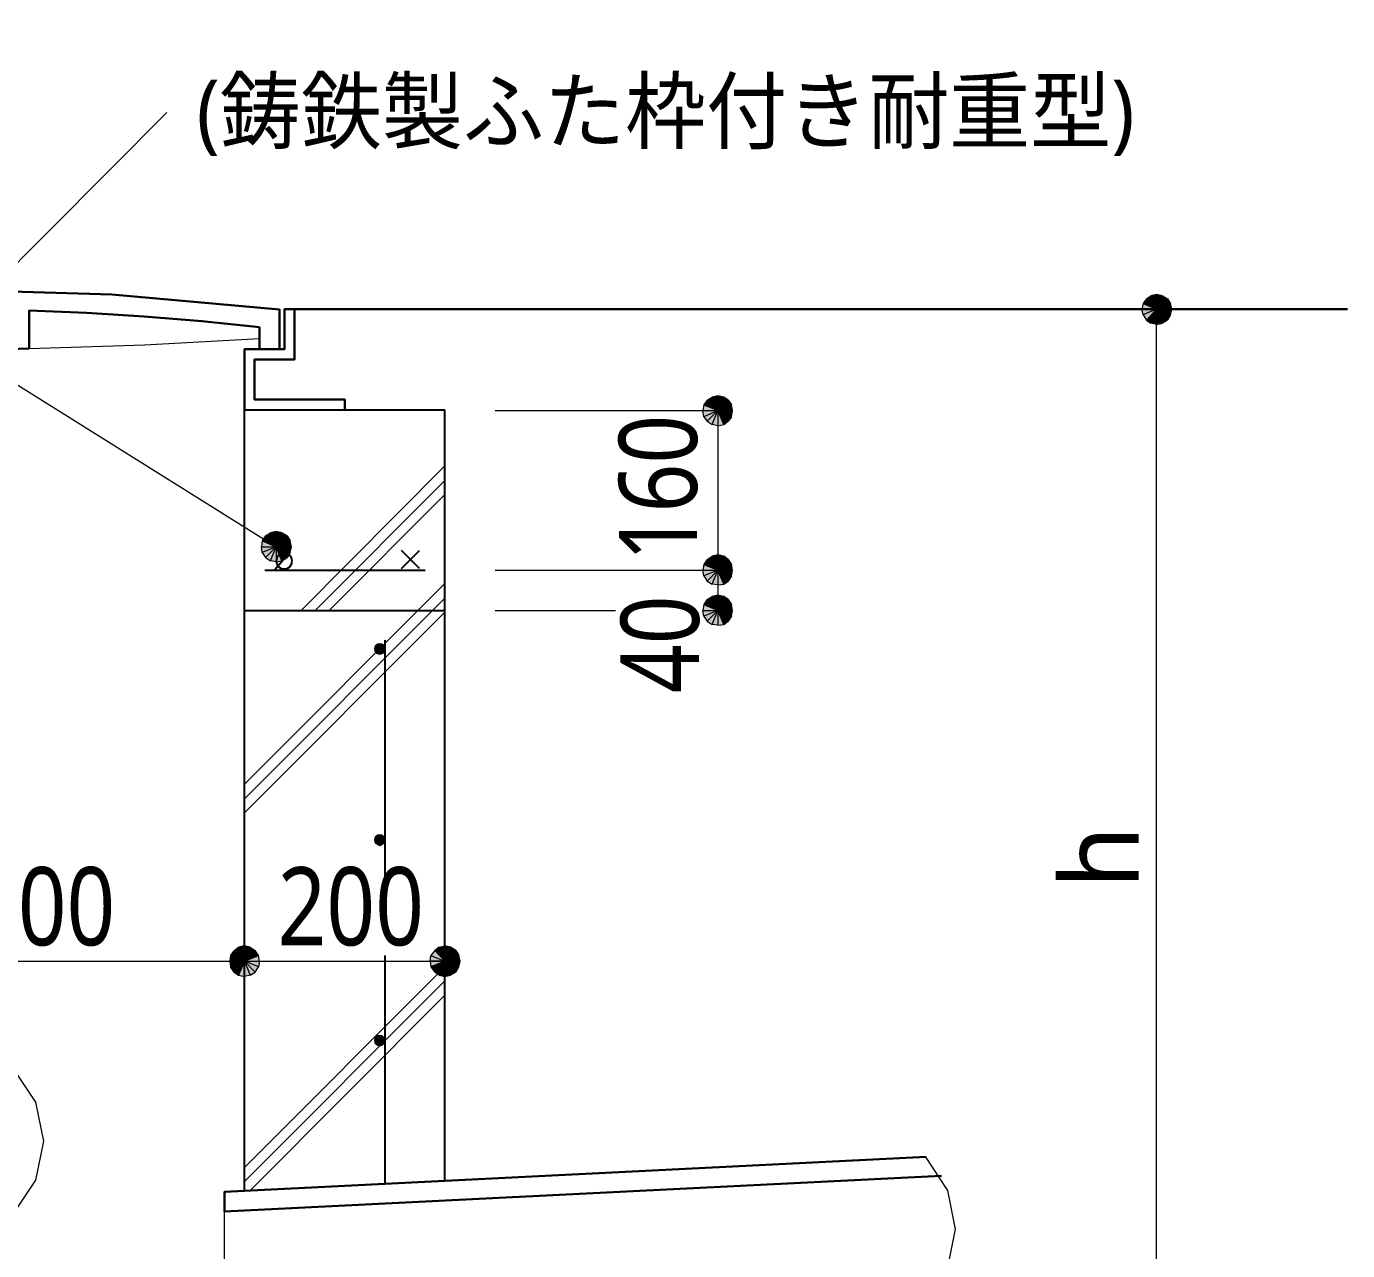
# Model space of a CAD drawing. Header units: millimetres. Extents: x 0 to 420, y 0 to 297.
# Drawn here: x 133.6 to 177.52, y 105.87 to 146.56 of the extents above; entities that cross this region are included whole.
import ezdxf
from ezdxf.enums import TextEntityAlignment as Align

# ---------------------------------------------------------------- set-up
doc = ezdxf.new("R2010")
doc.units = ezdxf.units.MM
doc.styles.add('kst32b', font='NotoSansJP-Variable.ttf')

msp = doc.modelspace()

# ---------------------------------------------------------------- hatches: boundary and pattern name
h = msp.add_hatch(color=7)
h.paths.add_polyline_path([(171.175, 137.647), (170.984, 137.604), (171.175, 137.16), (171.175, 137.647)])
h.paths.add_polyline_path([(170.984, 137.604), (171.175, 137.16), (170.836, 137.499), (170.984, 137.604)])
h.paths.add_polyline_path([(171.175, 137.16), (170.836, 137.499), (170.73, 137.35), (171.175, 137.16)])
for points in [[(171.365, 137.604), (171.175, 137.647), (171.175, 137.16), (171.365, 137.604)], [(156.782, 134.239), (156.591, 134.281), (156.591, 133.794), (156.782, 134.239)], [(142.092, 129.73), (141.901, 129.773), (141.901, 129.265), (142.092, 129.73)], [(156.782, 128.947), (156.591, 128.99), (156.591, 128.482), (156.782, 128.947)], [(156.782, 127.614), (156.591, 127.656), (156.591, 127.148), (156.782, 127.614)], [(140.377, 115.676), (140.356, 115.485), (140.843, 115.485), (140.377, 115.676)], [(147.976, 115.295), (148.019, 115.485), (147.511, 115.485), (147.976, 115.295)]]:
    msp.add_hatch(color=7).paths.add_polyline_path(points)
h = msp.add_hatch(color=7)
h.paths.add_polyline_path([(171.683, 137.16), (171.641, 137.35), (171.175, 137.16), (171.683, 137.16)])
h.paths.add_polyline_path([(171.641, 137.35), (171.175, 137.16), (171.535, 137.499), (171.641, 137.35)])
h.paths.add_polyline_path([(171.175, 137.16), (171.535, 137.499), (171.365, 137.604), (171.175, 137.16)])
h = msp.add_hatch(color=7)
h.paths.add_polyline_path([(170.73, 137.35), (170.688, 137.16), (171.175, 137.16), (170.73, 137.35)])
h.paths.add_polyline_path([(170.688, 137.16), (171.175, 137.16), (170.73, 136.969), (170.688, 137.16)])
h.paths.add_polyline_path([(171.175, 137.16), (170.73, 136.969), (170.836, 136.8), (171.175, 137.16)])
h = msp.add_hatch(color=7)
h.paths.add_polyline_path([(170.836, 136.8), (170.984, 136.694), (171.175, 137.16), (170.836, 136.8)])
h.paths.add_polyline_path([(170.984, 136.694), (171.175, 137.16), (171.175, 136.652), (170.984, 136.694)])
h.paths.add_polyline_path([(171.175, 137.16), (171.175, 136.652), (171.365, 136.694), (171.175, 137.16)])
h = msp.add_hatch(color=7)
h.paths.add_polyline_path([(171.365, 136.694), (171.535, 136.8), (171.175, 137.16), (171.365, 136.694)])
h.paths.add_polyline_path([(171.535, 136.8), (171.175, 137.16), (171.641, 136.969), (171.535, 136.8)])
h.paths.add_polyline_path([(171.175, 137.16), (171.641, 136.969), (171.683, 137.16), (171.175, 137.16)])
h = msp.add_hatch(color=7)
h.paths.add_polyline_path([(156.125, 133.985), (156.083, 133.794), (156.591, 133.794), (156.125, 133.985)])
h.paths.add_polyline_path([(156.083, 133.794), (156.591, 133.794), (156.125, 133.583), (156.083, 133.794)])
h.paths.add_polyline_path([(156.591, 133.794), (156.125, 133.583), (156.231, 133.435), (156.591, 133.794)])
h = msp.add_hatch(color=7)
h.paths.add_polyline_path([(156.591, 134.281), (156.401, 134.239), (156.591, 133.794), (156.591, 134.281)])
h.paths.add_polyline_path([(156.401, 134.239), (156.591, 133.794), (156.231, 134.133), (156.401, 134.239)])
h.paths.add_polyline_path([(156.591, 133.794), (156.231, 134.133), (156.125, 133.985), (156.591, 133.794)])
h = msp.add_hatch(color=7)
h.paths.add_polyline_path([(157.078, 133.794), (157.036, 133.985), (156.591, 133.794), (157.078, 133.794)])
h.paths.add_polyline_path([(157.036, 133.985), (156.591, 133.794), (156.93, 134.133), (157.036, 133.985)])
h.paths.add_polyline_path([(156.591, 133.794), (156.93, 134.133), (156.782, 134.239), (156.591, 133.794)])
h = msp.add_hatch(color=7)
h.paths.add_polyline_path([(156.231, 133.435), (156.401, 133.329), (156.591, 133.794), (156.231, 133.435)])
h.paths.add_polyline_path([(156.401, 133.329), (156.591, 133.794), (156.591, 133.286), (156.401, 133.329)])
h.paths.add_polyline_path([(156.591, 133.794), (156.591, 133.286), (156.782, 133.329), (156.591, 133.794)])
h = msp.add_hatch(color=7)
h.paths.add_polyline_path([(156.782, 133.329), (156.93, 133.435), (156.591, 133.794), (156.782, 133.329)])
h.paths.add_polyline_path([(156.93, 133.435), (156.591, 133.794), (157.036, 133.583), (156.93, 133.435)])
h.paths.add_polyline_path([(156.591, 133.794), (157.036, 133.583), (157.078, 133.794), (156.591, 133.794)])
h = msp.add_hatch(color=7)
h.paths.add_polyline_path([(141.901, 129.773), (141.711, 129.73), (141.901, 129.265), (141.901, 129.773)])
h.paths.add_polyline_path([(141.711, 129.73), (141.901, 129.265), (141.542, 129.625), (141.711, 129.73)])
h.paths.add_polyline_path([(141.901, 129.265), (141.542, 129.625), (141.436, 129.455), (141.901, 129.265)])
h = msp.add_hatch(color=7)
h.paths.add_polyline_path([(142.409, 129.265), (142.367, 129.455), (141.901, 129.265), (142.409, 129.265)])
h.paths.add_polyline_path([(142.367, 129.455), (141.901, 129.265), (142.261, 129.625), (142.367, 129.455)])
h.paths.add_polyline_path([(141.901, 129.265), (142.261, 129.625), (142.092, 129.73), (141.901, 129.265)])
h = msp.add_hatch(color=7)
h.paths.add_polyline_path([(141.436, 129.455), (141.415, 129.265), (141.901, 129.265), (141.436, 129.455)])
h.paths.add_polyline_path([(141.415, 129.265), (141.901, 129.265), (141.436, 129.074), (141.415, 129.265)])
h.paths.add_polyline_path([(141.901, 129.265), (141.436, 129.074), (141.542, 128.905), (141.901, 129.265)])
h = msp.add_hatch(color=7)
h.paths.add_polyline_path([(141.542, 128.905), (141.711, 128.799), (141.901, 129.265), (141.542, 128.905)])
h.paths.add_polyline_path([(141.711, 128.799), (141.901, 129.265), (141.901, 128.757), (141.711, 128.799)])
h.paths.add_polyline_path([(141.901, 129.265), (141.901, 128.757), (142.092, 128.799), (141.901, 129.265)])
h = msp.add_hatch(color=7)
h.paths.add_polyline_path([(142.092, 128.799), (142.261, 128.905), (141.901, 129.265), (142.092, 128.799)])
h.paths.add_polyline_path([(142.261, 128.905), (141.901, 129.265), (142.367, 129.074), (142.261, 128.905)])
h.paths.add_polyline_path([(141.901, 129.265), (142.367, 129.074), (142.409, 129.265), (141.901, 129.265)])
h = msp.add_hatch(color=7)
h.paths.add_polyline_path([(156.591, 128.99), (156.401, 128.947), (156.591, 128.482), (156.591, 128.99)])
h.paths.add_polyline_path([(156.401, 128.947), (156.591, 128.482), (156.231, 128.842), (156.401, 128.947)])
h.paths.add_polyline_path([(156.591, 128.482), (156.231, 128.842), (156.125, 128.672), (156.591, 128.482)])
h = msp.add_hatch(color=7)
h.paths.add_polyline_path([(157.078, 128.482), (157.036, 128.672), (156.591, 128.482), (157.078, 128.482)])
h.paths.add_polyline_path([(157.036, 128.672), (156.591, 128.482), (156.93, 128.842), (157.036, 128.672)])
h.paths.add_polyline_path([(156.591, 128.482), (156.93, 128.842), (156.782, 128.947), (156.591, 128.482)])
h = msp.add_hatch(color=7)
h.paths.add_polyline_path([(156.125, 128.672), (156.083, 128.482), (156.591, 128.482), (156.125, 128.672)])
h.paths.add_polyline_path([(156.083, 128.482), (156.591, 128.482), (156.125, 128.291), (156.083, 128.482)])
h.paths.add_polyline_path([(156.591, 128.482), (156.125, 128.291), (156.231, 128.122), (156.591, 128.482)])
h = msp.add_hatch(color=7)
h.paths.add_polyline_path([(156.231, 128.122), (156.401, 128.016), (156.591, 128.482), (156.231, 128.122)])
h.paths.add_polyline_path([(156.401, 128.016), (156.591, 128.482), (156.591, 127.995), (156.401, 128.016)])
h.paths.add_polyline_path([(156.591, 128.482), (156.591, 127.995), (156.782, 128.016), (156.591, 128.482)])
h = msp.add_hatch(color=7)
h.paths.add_polyline_path([(156.782, 128.016), (156.93, 128.122), (156.591, 128.482), (156.782, 128.016)])
h.paths.add_polyline_path([(156.93, 128.122), (156.591, 128.482), (157.036, 128.291), (156.93, 128.122)])
h.paths.add_polyline_path([(156.591, 128.482), (157.036, 128.291), (157.078, 128.482), (156.591, 128.482)])
h = msp.add_hatch(color=7)
h.paths.add_polyline_path([(156.591, 127.656), (156.401, 127.614), (156.591, 127.148), (156.591, 127.656)])
h.paths.add_polyline_path([(156.401, 127.614), (156.591, 127.148), (156.231, 127.508), (156.401, 127.614)])
h.paths.add_polyline_path([(156.591, 127.148), (156.231, 127.508), (156.125, 127.339), (156.591, 127.148)])
h = msp.add_hatch(color=7)
h.paths.add_polyline_path([(157.078, 127.148), (157.036, 127.339), (156.591, 127.148), (157.078, 127.148)])
h.paths.add_polyline_path([(157.036, 127.339), (156.591, 127.148), (156.93, 127.508), (157.036, 127.339)])
h.paths.add_polyline_path([(156.591, 127.148), (156.93, 127.508), (156.782, 127.614), (156.591, 127.148)])
h = msp.add_hatch(color=7)
h.paths.add_polyline_path([(156.125, 127.339), (156.083, 127.148), (156.591, 127.148), (156.125, 127.339)])
h.paths.add_polyline_path([(156.083, 127.148), (156.591, 127.148), (156.125, 126.958), (156.083, 127.148)])
h.paths.add_polyline_path([(156.591, 127.148), (156.125, 126.958), (156.231, 126.788), (156.591, 127.148)])
h = msp.add_hatch(color=7)
h.paths.add_polyline_path([(156.231, 126.788), (156.401, 126.683), (156.591, 127.148), (156.231, 126.788)])
h.paths.add_polyline_path([(156.401, 126.683), (156.591, 127.148), (156.591, 126.661), (156.401, 126.683)])
h.paths.add_polyline_path([(156.591, 127.148), (156.591, 126.661), (156.782, 126.683), (156.591, 127.148)])
h = msp.add_hatch(color=7)
h.paths.add_polyline_path([(156.782, 126.683), (156.93, 126.788), (156.591, 127.148), (156.782, 126.683)])
h.paths.add_polyline_path([(156.93, 126.788), (156.591, 127.148), (157.036, 126.958), (156.93, 126.788)])
h.paths.add_polyline_path([(156.591, 127.148), (157.036, 126.958), (157.078, 127.148), (156.591, 127.148)])
h = msp.add_hatch(color=7)
h.paths.add_polyline_path([(145.225, 125.963), (145.182, 125.857), (145.352, 125.857), (145.225, 125.963)])
h.paths.add_polyline_path([(145.182, 125.857), (145.352, 125.857), (145.225, 125.73), (145.182, 125.857)])
h.paths.add_polyline_path([(145.352, 125.857), (145.225, 125.73), (145.352, 125.688), (145.352, 125.857)])
h = msp.add_hatch(color=7)
h.paths.add_polyline_path([(145.521, 125.857), (145.457, 125.963), (145.352, 125.857), (145.521, 125.857)])
h.paths.add_polyline_path([(145.457, 125.963), (145.352, 125.857), (145.352, 126.005), (145.457, 125.963)])
h.paths.add_polyline_path([(145.352, 125.857), (145.352, 126.005), (145.225, 125.963), (145.352, 125.857)])
h = msp.add_hatch(color=7)
h.paths.add_polyline_path([(145.352, 125.688), (145.457, 125.73), (145.352, 125.857), (145.352, 125.688)])
h.paths.add_polyline_path([(145.457, 125.73), (145.352, 125.857), (145.521, 125.857), (145.457, 125.73)])
h = msp.add_hatch(color=7)
h.paths.add_polyline_path([(145.225, 119.634), (145.182, 119.507), (145.352, 119.507), (145.225, 119.634)])
h.paths.add_polyline_path([(145.182, 119.507), (145.352, 119.507), (145.225, 119.401), (145.182, 119.507)])
h.paths.add_polyline_path([(145.352, 119.507), (145.225, 119.401), (145.352, 119.338), (145.352, 119.507)])
h = msp.add_hatch(color=7)
h.paths.add_polyline_path([(145.521, 119.507), (145.457, 119.634), (145.352, 119.507), (145.521, 119.507)])
h.paths.add_polyline_path([(145.457, 119.634), (145.352, 119.507), (145.352, 119.676), (145.457, 119.634)])
h.paths.add_polyline_path([(145.352, 119.507), (145.352, 119.676), (145.225, 119.634), (145.352, 119.507)])
h = msp.add_hatch(color=7)
h.paths.add_polyline_path([(145.352, 119.338), (145.457, 119.401), (145.352, 119.507), (145.352, 119.338)])
h.paths.add_polyline_path([(145.457, 119.401), (145.352, 119.507), (145.521, 119.507), (145.457, 119.401)])
h = msp.add_hatch(color=7)
h.paths.add_polyline_path([(140.843, 115.993), (140.653, 115.951), (140.843, 115.485), (140.843, 115.993)])
h.paths.add_polyline_path([(140.653, 115.951), (140.843, 115.485), (140.504, 115.845), (140.653, 115.951)])
h.paths.add_polyline_path([(140.843, 115.485), (140.504, 115.845), (140.377, 115.676), (140.843, 115.485)])
h = msp.add_hatch(color=7)
h.paths.add_polyline_path([(141.309, 115.676), (141.203, 115.845), (140.843, 115.485), (141.309, 115.676)])
h.paths.add_polyline_path([(141.203, 115.845), (140.843, 115.485), (141.034, 115.951), (141.203, 115.845)])
h.paths.add_polyline_path([(140.843, 115.485), (141.034, 115.951), (140.843, 115.993), (140.843, 115.485)])
h = msp.add_hatch(color=7)
h.paths.add_polyline_path([(147.701, 115.951), (147.511, 115.993), (147.511, 115.485), (147.701, 115.951)])
h.paths.add_polyline_path([(147.511, 115.993), (147.511, 115.485), (147.32, 115.951), (147.511, 115.993)])
h.paths.add_polyline_path([(147.511, 115.485), (147.32, 115.951), (147.172, 115.845), (147.511, 115.485)])
h = msp.add_hatch(color=7)
h.paths.add_polyline_path([(141.203, 115.125), (141.309, 115.295), (140.843, 115.485), (141.203, 115.125)])
h.paths.add_polyline_path([(141.309, 115.295), (140.843, 115.485), (141.351, 115.485), (141.309, 115.295)])
h.paths.add_polyline_path([(140.843, 115.485), (141.351, 115.485), (141.309, 115.676), (140.843, 115.485)])
h = msp.add_hatch(color=7)
h.paths.add_polyline_path([(147.172, 115.845), (147.045, 115.676), (147.511, 115.485), (147.172, 115.845)])
h.paths.add_polyline_path([(147.045, 115.676), (147.511, 115.485), (147.024, 115.485), (147.045, 115.676)])
h.paths.add_polyline_path([(147.511, 115.485), (147.024, 115.485), (147.045, 115.295), (147.511, 115.485)])
h = msp.add_hatch(color=7)
h.paths.add_polyline_path([(148.019, 115.485), (147.976, 115.676), (147.511, 115.485), (148.019, 115.485)])
h.paths.add_polyline_path([(147.976, 115.676), (147.511, 115.485), (147.87, 115.845), (147.976, 115.676)])
h.paths.add_polyline_path([(147.511, 115.485), (147.87, 115.845), (147.701, 115.951), (147.511, 115.485)])
h = msp.add_hatch(color=7)
h.paths.add_polyline_path([(140.356, 115.485), (140.377, 115.295), (140.843, 115.485), (140.356, 115.485)])
h.paths.add_polyline_path([(140.377, 115.295), (140.843, 115.485), (140.504, 115.125), (140.377, 115.295)])
h.paths.add_polyline_path([(140.843, 115.485), (140.504, 115.125), (140.653, 115.02), (140.843, 115.485)])
h = msp.add_hatch(color=7)
h.paths.add_polyline_path([(140.653, 115.02), (140.843, 114.977), (140.843, 115.485), (140.653, 115.02)])
h.paths.add_polyline_path([(140.843, 114.977), (140.843, 115.485), (141.034, 115.02), (140.843, 114.977)])
h.paths.add_polyline_path([(140.843, 115.485), (141.034, 115.02), (141.203, 115.125), (140.843, 115.485)])
h = msp.add_hatch(color=7)
h.paths.add_polyline_path([(147.045, 115.295), (147.172, 115.125), (147.511, 115.485), (147.045, 115.295)])
h.paths.add_polyline_path([(147.172, 115.125), (147.511, 115.485), (147.32, 115.02), (147.172, 115.125)])
h.paths.add_polyline_path([(147.511, 115.485), (147.32, 115.02), (147.511, 114.977), (147.511, 115.485)])
h = msp.add_hatch(color=7)
h.paths.add_polyline_path([(147.511, 114.977), (147.701, 115.02), (147.511, 115.485), (147.511, 114.977)])
h.paths.add_polyline_path([(147.701, 115.02), (147.511, 115.485), (147.87, 115.125), (147.701, 115.02)])
h.paths.add_polyline_path([(147.511, 115.485), (147.87, 115.125), (147.976, 115.295), (147.511, 115.485)])
h = msp.add_hatch(color=7)
h.paths.add_polyline_path([(145.225, 112.966), (145.182, 112.839), (145.352, 112.839), (145.225, 112.966)])
h.paths.add_polyline_path([(145.182, 112.839), (145.352, 112.839), (145.225, 112.734), (145.182, 112.839)])
h.paths.add_polyline_path([(145.352, 112.839), (145.225, 112.734), (145.352, 112.691), (145.352, 112.839)])
h = msp.add_hatch(color=7)
h.paths.add_polyline_path([(145.521, 112.839), (145.457, 112.966), (145.352, 112.839), (145.521, 112.839)])
h.paths.add_polyline_path([(145.457, 112.966), (145.352, 112.839), (145.352, 113.009), (145.457, 112.966)])
h.paths.add_polyline_path([(145.352, 112.839), (145.352, 113.009), (145.225, 112.966), (145.352, 112.839)])
h = msp.add_hatch(color=7)
h.paths.add_polyline_path([(145.352, 112.691), (145.457, 112.734), (145.352, 112.839), (145.352, 112.691)])
h.paths.add_polyline_path([(145.457, 112.734), (145.352, 112.839), (145.521, 112.839), (145.457, 112.734)])

# ---------------------------------------------------------------- linework, layer by layer
at = {"lineweight": 13}
for points in [[(87.567, 129.265), (114.258, 146.558), (141.901, 129.265)], [(132.376, 137.795), (138.261, 143.7)], [(163.28, 99.145), (171.175, 99.145), (171.175, 137.16)], [(133.689, 135.848), (137.52, 135.975), (141.351, 136.186)], [(149.183, 133.794), (156.591, 133.794)], [(156.591, 133.794), (156.591, 128.482), (156.591, 127.148)], [(142.727, 127.148), (147.511, 131.953)], [(143.193, 127.148), (147.511, 131.466)], [(143.658, 127.148), (147.511, 131)], [(149.183, 128.482), (156.591, 128.482)], [(140.843, 121.37), (147.511, 128.037)], [(140.843, 120.883), (147.511, 127.55)], [(140.843, 120.417), (147.511, 127.085)], [(149.183, 127.148), (153.183, 127.148)], [(75.861, 115.485), (82.508, 115.485), (114.173, 115.485), (120.841, 115.485), (140.843, 115.485), (147.511, 115.485)], [(140.843, 108.627), (147.511, 115.295)], [(140.843, 108.162), (147.511, 114.829)], [(141.034, 107.865), (147.511, 114.363)], [(163.489, 104.171), (164.237, 105.301), (164.486, 106.585), (164.237, 107.869), (163.489, 108.998)], [(140.187, 98.827), (140.187, 107.167)]]:
    msp.add_lwpolyline(points, dxfattribs=at)
at = {"lineweight": 30}
for points in [[(142.008, 137.149), (136.432, 137.649), (130.842, 137.816), (125.251, 137.649), (119.676, 137.149)], [(141.344, 136.566), (139.431, 136.763), (137.514, 136.921), (135.595, 137.039), (133.673, 137.117)], [(133.689, 135.848), (133.689, 137.118)], [(144.187, 133.816), (144.187, 134.154), (141.182, 134.154), (141.182, 135.488), (142.515, 135.488), (142.515, 137.16), (142.177, 137.16), (142.177, 135.826), (140.843, 135.826), (140.843, 133.816)], [(142.007, 135.826), (142.007, 137.16)], [(142.515, 137.16), (177.525, 137.16)], [(141.351, 135.826), (141.351, 136.567)], [(133.011, 135.826), (133.689, 135.848)], [(163.512, 108.987), (140.187, 107.823), (140.187, 107.167), (164.021, 108.352)]]:
    msp.add_lwpolyline(points, dxfattribs=at)
at = {"lineweight": 0}
for points in [[(171.175, 137.16), (170.836, 137.499), (170.73, 137.35)], [(170.984, 137.604), (171.175, 137.16), (170.836, 137.499)], [(171.175, 137.647), (170.984, 137.604), (171.175, 137.16)], [(171.365, 137.604), (171.175, 137.647), (171.175, 137.16)], [(171.175, 137.16), (171.535, 137.499), (171.365, 137.604)], [(171.641, 137.35), (171.175, 137.16), (171.535, 137.499)], [(170.73, 137.35), (170.688, 137.16), (171.175, 137.16)], [(170.688, 137.16), (171.175, 137.16), (170.73, 136.969)], [(171.175, 137.16), (170.73, 136.969), (170.836, 136.8)], [(170.836, 136.8), (170.984, 136.694), (171.175, 137.16)], [(170.984, 136.694), (171.175, 137.16), (171.175, 136.652)], [(171.683, 137.16), (171.641, 137.35), (171.175, 137.16)], [(171.175, 137.16), (171.175, 136.652), (171.365, 136.694)], [(171.365, 136.694), (171.535, 136.8), (171.175, 137.16)], [(171.535, 136.8), (171.175, 137.16), (171.641, 136.969)], [(171.175, 137.16), (171.641, 136.969), (171.683, 137.16)], [(156.125, 133.985), (156.083, 133.794), (156.591, 133.794)], [(156.591, 133.794), (156.231, 134.133), (156.125, 133.985)], [(156.401, 134.239), (156.591, 133.794), (156.231, 134.133)], [(156.591, 134.281), (156.401, 134.239), (156.591, 133.794)], [(156.782, 134.239), (156.591, 134.281), (156.591, 133.794)], [(156.591, 133.794), (156.93, 134.133), (156.782, 134.239)], [(157.036, 133.985), (156.591, 133.794), (156.93, 134.133)], [(157.078, 133.794), (157.036, 133.985), (156.591, 133.794)], [(156.083, 133.794), (156.591, 133.794), (156.125, 133.583)], [(156.591, 133.794), (156.125, 133.583), (156.231, 133.435)], [(156.231, 133.435), (156.401, 133.329), (156.591, 133.794)], [(156.401, 133.329), (156.591, 133.794), (156.591, 133.286)], [(156.591, 133.794), (156.591, 133.286), (156.782, 133.329)], [(156.782, 133.329), (156.93, 133.435), (156.591, 133.794)], [(156.93, 133.435), (156.591, 133.794), (157.036, 133.583)], [(156.591, 133.794), (157.036, 133.583), (157.078, 133.794)], [(141.901, 129.265), (141.542, 129.625), (141.436, 129.455)], [(141.711, 129.73), (141.901, 129.265), (141.542, 129.625)], [(141.901, 129.773), (141.711, 129.73), (141.901, 129.265)], [(142.092, 129.73), (141.901, 129.773), (141.901, 129.265)], [(141.901, 129.265), (142.261, 129.625), (142.092, 129.73)], [(142.367, 129.455), (141.901, 129.265), (142.261, 129.625)], [(141.436, 129.455), (141.415, 129.265), (141.901, 129.265)], [(141.415, 129.265), (141.901, 129.265), (141.436, 129.074)], [(141.901, 129.265), (141.436, 129.074), (141.542, 128.905)], [(141.542, 128.905), (141.711, 128.799), (141.901, 129.265)], [(141.711, 128.799), (141.901, 129.265), (141.901, 128.757)], [(142.409, 129.265), (142.367, 129.455), (141.901, 129.265)], [(141.901, 129.265), (141.901, 128.757), (142.092, 128.799)], [(142.092, 128.799), (142.261, 128.905), (141.901, 129.265)], [(142.261, 128.905), (141.901, 129.265), (142.367, 129.074)], [(141.901, 129.265), (142.367, 129.074), (142.409, 129.265)], [(156.591, 128.482), (156.231, 128.842), (156.125, 128.672)], [(156.401, 128.947), (156.591, 128.482), (156.231, 128.842)], [(156.591, 128.99), (156.401, 128.947), (156.591, 128.482)], [(156.782, 128.947), (156.591, 128.99), (156.591, 128.482)], [(156.591, 128.482), (156.93, 128.842), (156.782, 128.947)], [(157.036, 128.672), (156.591, 128.482), (156.93, 128.842)], [(156.125, 128.672), (156.083, 128.482), (156.591, 128.482)], [(156.083, 128.482), (156.591, 128.482), (156.125, 128.291)], [(156.591, 128.482), (156.125, 128.291), (156.231, 128.122)], [(156.231, 128.122), (156.401, 128.016), (156.591, 128.482)], [(156.401, 128.016), (156.591, 128.482), (156.591, 127.995)], [(157.078, 128.482), (157.036, 128.672), (156.591, 128.482)], [(156.591, 128.482), (156.591, 127.995), (156.782, 128.016)], [(156.782, 128.016), (156.93, 128.122), (156.591, 128.482)], [(156.93, 128.122), (156.591, 128.482), (157.036, 128.291)], [(156.591, 128.482), (157.036, 128.291), (157.078, 128.482)], [(156.591, 127.148), (156.231, 127.508), (156.125, 127.339)], [(156.401, 127.614), (156.591, 127.148), (156.231, 127.508)], [(156.591, 127.656), (156.401, 127.614), (156.591, 127.148)], [(156.782, 127.614), (156.591, 127.656), (156.591, 127.148)], [(156.591, 127.148), (156.93, 127.508), (156.782, 127.614)], [(157.036, 127.339), (156.591, 127.148), (156.93, 127.508)], [(156.125, 127.339), (156.083, 127.148), (156.591, 127.148)], [(156.083, 127.148), (156.591, 127.148), (156.125, 126.958)], [(156.591, 127.148), (156.125, 126.958), (156.231, 126.788)], [(156.231, 126.788), (156.401, 126.683), (156.591, 127.148)], [(156.401, 126.683), (156.591, 127.148), (156.591, 126.661)], [(157.078, 127.148), (157.036, 127.339), (156.591, 127.148)], [(156.591, 127.148), (156.591, 126.661), (156.782, 126.683)], [(156.782, 126.683), (156.93, 126.788), (156.591, 127.148)], [(156.93, 126.788), (156.591, 127.148), (157.036, 126.958)], [(156.591, 127.148), (157.036, 126.958), (157.078, 127.148)], [(145.225, 125.963), (145.182, 125.857), (145.352, 125.857)], [(145.182, 125.857), (145.352, 125.857), (145.225, 125.73)], [(145.352, 125.857), (145.352, 126.005), (145.225, 125.963)], [(145.352, 125.857), (145.225, 125.73), (145.352, 125.688)], [(145.457, 125.963), (145.352, 125.857), (145.352, 126.005)], [(145.521, 125.857), (145.457, 125.963), (145.352, 125.857)], [(145.352, 125.688), (145.457, 125.73), (145.352, 125.857)], [(145.457, 125.73), (145.352, 125.857), (145.521, 125.857)], [(145.225, 119.634), (145.182, 119.507), (145.352, 119.507)], [(145.182, 119.507), (145.352, 119.507), (145.225, 119.401)], [(145.352, 119.507), (145.352, 119.676), (145.225, 119.634)], [(145.352, 119.507), (145.225, 119.401), (145.352, 119.338)], [(145.457, 119.634), (145.352, 119.507), (145.352, 119.676)], [(145.521, 119.507), (145.457, 119.634), (145.352, 119.507)], [(145.352, 119.338), (145.457, 119.401), (145.352, 119.507)], [(145.457, 119.401), (145.352, 119.507), (145.521, 119.507)], [(140.843, 115.993), (140.653, 115.951), (140.843, 115.485)], [(140.843, 115.485), (141.034, 115.951), (140.843, 115.993)], [(147.511, 115.993), (147.511, 115.485), (147.32, 115.951)], [(147.701, 115.951), (147.511, 115.993), (147.511, 115.485)], [(140.377, 115.676), (140.356, 115.485), (140.843, 115.485)], [(140.843, 115.485), (140.504, 115.845), (140.377, 115.676)], [(140.653, 115.951), (140.843, 115.485), (140.504, 115.845)], [(141.203, 115.845), (140.843, 115.485), (141.034, 115.951)], [(141.309, 115.676), (141.203, 115.845), (140.843, 115.485)], [(140.843, 115.485), (141.351, 115.485), (141.309, 115.676)], [(147.045, 115.676), (147.511, 115.485), (147.024, 115.485)], [(147.172, 115.845), (147.045, 115.676), (147.511, 115.485)], [(147.511, 115.485), (147.32, 115.951), (147.172, 115.845)], [(147.511, 115.485), (147.87, 115.845), (147.701, 115.951)], [(147.976, 115.676), (147.511, 115.485), (147.87, 115.845)], [(148.019, 115.485), (147.976, 115.676), (147.511, 115.485)], [(140.356, 115.485), (140.377, 115.295), (140.843, 115.485)], [(140.377, 115.295), (140.843, 115.485), (140.504, 115.125)], [(140.843, 115.485), (140.504, 115.125), (140.653, 115.02)], [(140.653, 115.02), (140.843, 114.977), (140.843, 115.485)], [(140.843, 114.977), (140.843, 115.485), (141.034, 115.02)], [(140.843, 115.485), (141.034, 115.02), (141.203, 115.125)], [(141.203, 115.125), (141.309, 115.295), (140.843, 115.485)], [(141.309, 115.295), (140.843, 115.485), (141.351, 115.485)], [(147.511, 115.485), (147.024, 115.485), (147.045, 115.295)], [(147.045, 115.295), (147.172, 115.125), (147.511, 115.485)], [(147.172, 115.125), (147.511, 115.485), (147.32, 115.02)], [(147.511, 115.485), (147.32, 115.02), (147.511, 114.977)], [(147.511, 114.977), (147.701, 115.02), (147.511, 115.485)], [(147.701, 115.02), (147.511, 115.485), (147.87, 115.125)], [(147.511, 115.485), (147.87, 115.125), (147.976, 115.295)], [(147.976, 115.295), (148.019, 115.485), (147.511, 115.485)], [(145.225, 112.966), (145.182, 112.839), (145.352, 112.839)], [(145.352, 112.839), (145.352, 113.009), (145.225, 112.966)], [(145.457, 112.966), (145.352, 112.839), (145.352, 113.009)], [(145.521, 112.839), (145.457, 112.966), (145.352, 112.839)], [(145.182, 112.839), (145.352, 112.839), (145.225, 112.734)], [(145.352, 112.839), (145.225, 112.734), (145.352, 112.691)], [(145.352, 112.691), (145.457, 112.734), (145.352, 112.839)], [(145.457, 112.734), (145.352, 112.839), (145.521, 112.839)]]:
    msp.add_lwpolyline(points, close=True, dxfattribs=at)
at = {"lineweight": 25}
for points in [[(140.843, 133.816), (147.511, 133.816)], [(140.843, 107.865), (140.843, 133.816)], [(147.511, 108.204), (147.511, 133.816)], [(141.859, 128.503), (142.346, 129.074)], [(146.664, 128.545), (146.071, 129.138)], [(146.071, 128.545), (146.664, 129.138)], [(141.52, 128.482), (146.854, 128.482)], [(140.843, 127.148), (147.511, 127.148)], [(145.521, 118.046), (145.521, 126.153)], [(145.521, 108.098), (145.521, 115.676)]]:
    msp.add_lwpolyline(points, dxfattribs=at)
for points in [[(142.43, 128.789), (142.41, 128.892), (142.353, 128.976), (142.269, 129.032), (142.166, 129.053), (142.063, 129.032), (141.979, 128.976), (141.922, 128.892), (141.901, 128.789), (141.922, 128.686), (141.979, 128.601), (142.063, 128.545), (142.166, 128.524), (142.269, 128.545), (142.353, 128.601), (142.41, 128.686)], [(145.5, 125.868), (145.487, 125.929), (145.453, 125.98), (145.403, 126.014), (145.341, 126.026), (145.279, 126.014), (145.229, 125.98), (145.195, 125.929), (145.182, 125.868), (145.195, 125.806), (145.229, 125.755), (145.279, 125.721), (145.341, 125.709), (145.403, 125.721), (145.453, 125.755), (145.487, 125.806)], [(145.5, 119.518), (145.487, 119.579), (145.453, 119.63), (145.403, 119.664), (145.341, 119.676), (145.279, 119.664), (145.229, 119.63), (145.195, 119.579), (145.182, 119.518), (145.195, 119.456), (145.229, 119.405), (145.279, 119.371), (145.341, 119.359), (145.403, 119.371), (145.453, 119.405), (145.487, 119.456)], [(145.5, 112.85), (145.487, 112.912), (145.453, 112.962), (145.403, 112.996), (145.341, 113.009), (145.279, 112.996), (145.229, 112.962), (145.195, 112.912), (145.182, 112.85), (145.195, 112.788), (145.229, 112.738), (145.279, 112.704), (145.341, 112.691), (145.403, 112.704), (145.453, 112.738), (145.487, 112.788)]]:
    msp.add_lwpolyline(points, close=True, dxfattribs=at)
at = {"lineweight": 13}
msp.add_lwpolyline([(134.176, 109.506), (133.914, 110.803), (133.199, 111.863), (132.139, 112.578), (130.842, 112.839), (129.544, 112.578), (128.484, 111.863), (127.77, 110.803), (127.508, 109.506), (127.77, 108.208), (128.484, 107.148), (129.544, 106.434), (130.842, 106.172), (132.139, 106.434), (133.199, 107.148), (133.914, 108.208)], close=True, dxfattribs=at)

# ---------------------------------------------------------------- texts
at = {"style": 'kst32b'}
for s, height, p, p2 in [('(鋳鉄製ふた枠付き耐重型)', 2.07913, (139.255, 142.706), (170.442, 142.706)), ('160', 2.5989, (155.893, 128.778), (155.893, 133.651)), ('40', 2.5989, (155.956, 124.396), (155.956, 127.645)), ('600X900', 2.5989, (125.18, 116.014), (136.55, 116.014)), ('200', 2.5989, (141.944, 116.014), (146.817, 116.014))]:
    msp.add_text(s, height=height, dxfattribs=at).set_placement(p, p2, align=Align.FIT)
msp.add_text('h', height=2.599, rotation=90, dxfattribs=at).set_placement((170.582, 117.898))

doc.saveas('drawing.dxf')
